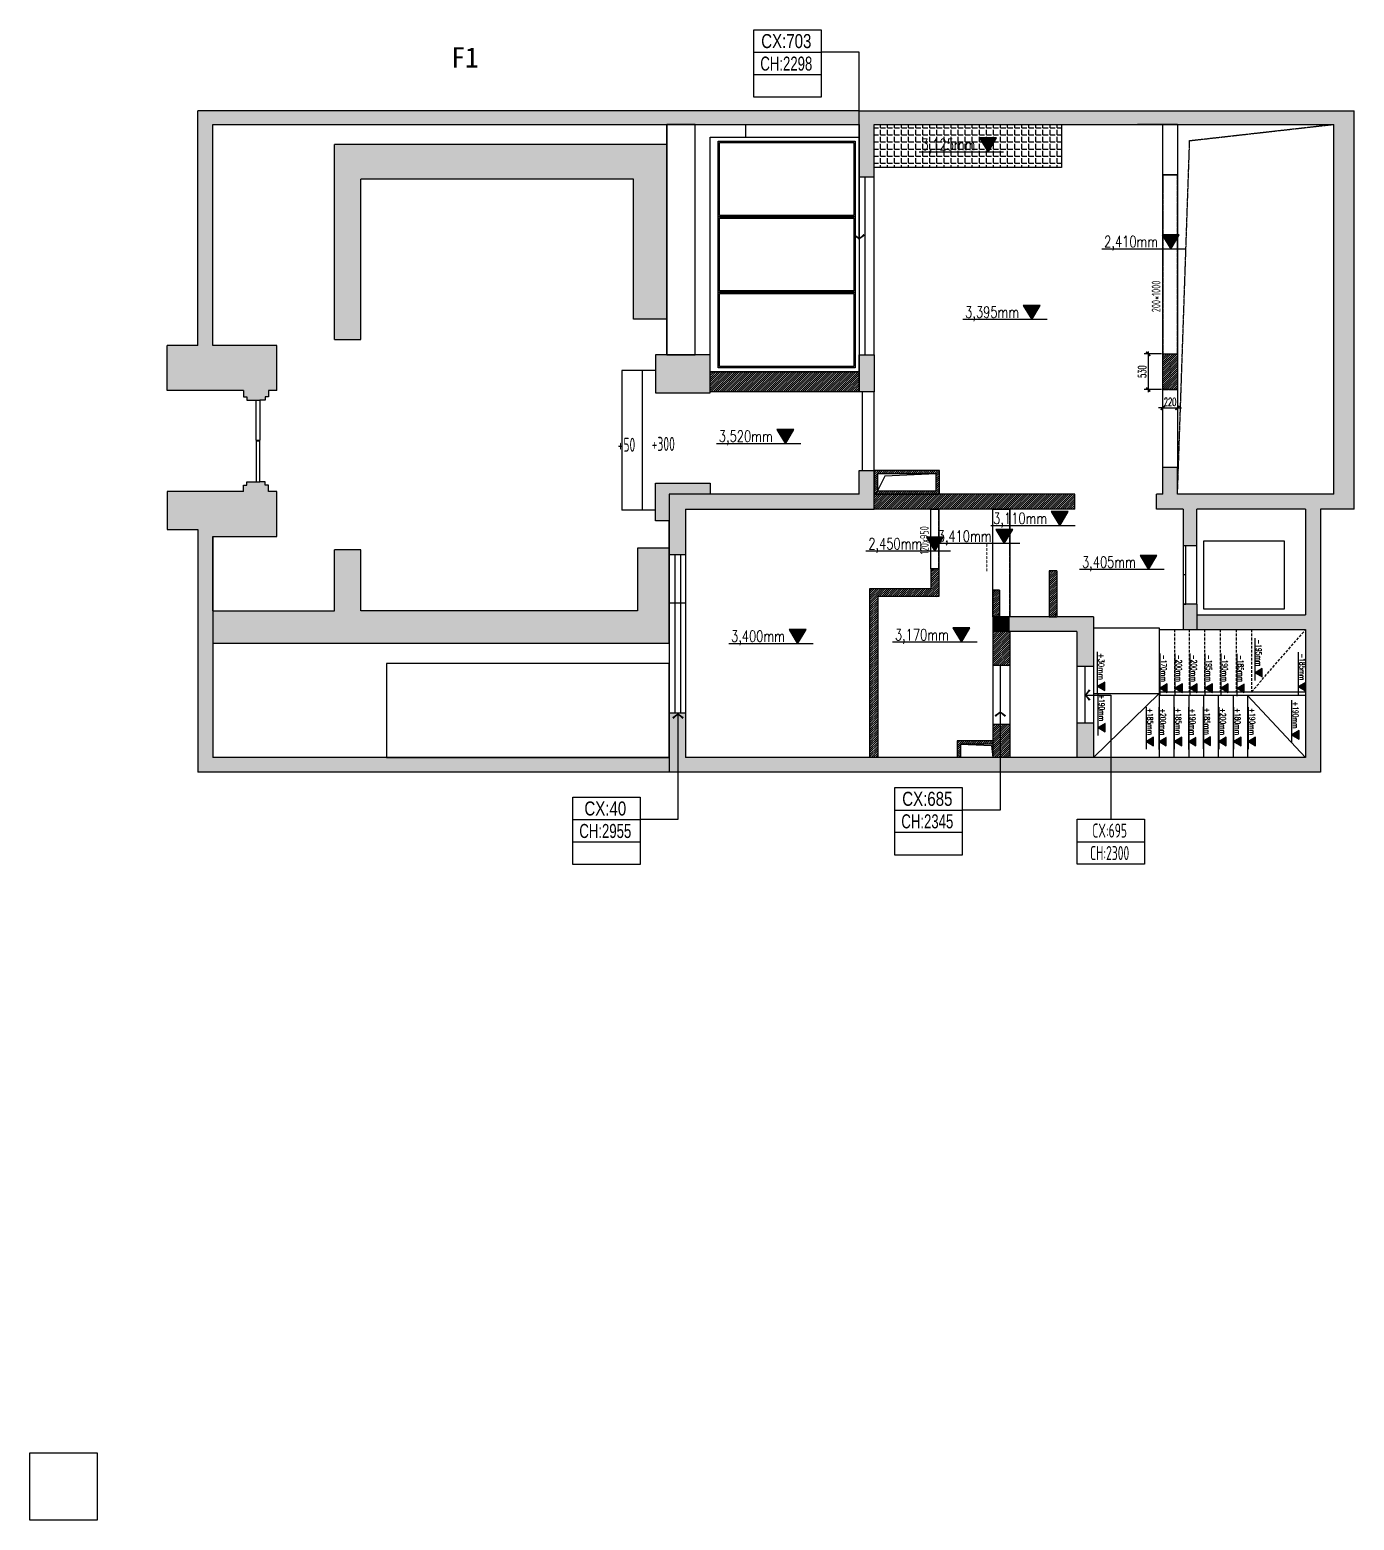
# Model space of a CAD drawing. Header units: millimetres. Extents: x -108767 to 78913, y -380878 to 1470.
# Drawn here: x -61429 to -41804, y -164912 to -142823 of the extents above; entities that cross this region are included whole.
import ezdxf
from ezdxf.enums import TextEntityAlignment as Align

# ---------------------------------------------------------------- set-up
doc = ezdxf.new("R2010")
doc.units = ezdxf.units.MM
doc.header["$LTSCALE"] = 10
doc.linetypes.add('DASH', pattern=[0.35, 0.25, -0.1])
doc.linetypes.add('DASHED', pattern=[0.75, 0.5, -0.25])
for name, color, linetype in [('000墙体', 4, 'Continuous'), ('001增减墙体', 147, 'Continuous'), ('3-New Window', 4, 'Continuous'), ('A-GRIDER', 4, 'DASH'), ('DOOR', 60, 'Continuous'), ('EL-DIM', 50, 'Continuous'), ('FF-TEXT', 50, 'Continuous'), ('NW-01-wall(原有墙体)', 255, 'Continuous'), ('NW-01梁', 4, 'Continuous'), ('wipess', 8, 'Continuous')]:
    doc.layers.add(name, color=color, linetype=linetype)
doc.styles.add('BEN-HB', font='chisel.shx')
doc.styles.add('BEN_DIM', font='archs.shx', dxfattribs={"width": 0.7})
doc.styles.add('HZ', font='', dxfattribs={"width": 0.8})
doc.styles.add('romans', font='romans.shx', dxfattribs={"width": 0.85})
doc.styles.get("Standard").update_dxf_attribs({"font": ''})
doc.styles.add('TSSD_REIN', font='tssdeng.shx', dxfattribs={"width": 0.7, "bigfont": 'hztxt.shx'})
doc.styles.add('尺寸标注', font='txt.shx', dxfattribs={"width": 0.6})
doc.styles.get('HZ').set_extended_font_data('SimSun')
doc.styles.get('Standard').set_extended_font_data('SimSun')
doc.dimstyles.new('BEN_DIM_1', dxfattribs={"dimtxt": 100, "dimasz": 1, "dimexe": 2, "dimexo": 1.5, "dimgap": 0.6, "dimtad": 1, "dimdec": 0, "dimzin": 12, "dimdsep": 46, "dimtxsty": 'BEN_DIM', "dimblk": 'ben-jiantou', "dimcen": 0.125, "dimclrd": 44, "dimclre": 44, "dimclrt": 50, "dimadec": 0, "dimazin": 0, "dimtfac": 1, "dimtdec": 0, "dimtix": 1, "dimtmove": 2, "dimatfit": 3, "dimldrblk": 'BEN-YINXIAN1', "dimfxl": 5, "dimfxlon": 1, "dimtvp": 1, "dimtolj": 1, "dimtzin": 0, "dimarcsym": 0})
doc.dimstyles.new('OY-60', dxfattribs={"dimscale": 0, "dimtxt": 2, "dimasz": 1, "dimexe": 1, "dimexo": 0.3, "dimgap": 0.5, "dimtad": 1, "dimdec": 0, "dimzin": 0, "dimdsep": 46, "dimtxsty": '尺寸标注', "dimblk": 'ARCHTICK', "dimcen": 0, "dimdle": 0.6, "dimclrd": 251, "dimclre": 251, "dimclrt": 2, "dimadec": 0, "dimazin": 0, "dimtfac": 1, "dimtdec": 0, "dimtix": 1, "dimtmove": 2, "dimatfit": 3, "dimldrblk": 'DOT', "dimfxl": 5, "dimfxlon": 1, "dimtolj": 1, "dimtzin": 0, "dimlwe": 30, "dimarcsym": 0})
pattern_1 = [(45, (-70270.71, -180008.131), (-15.715448, 15.715448), [])]
pattern_2 = [(0, (-48127.47, -255344.01), (63.5, 109.98523), [15.875, -111.125]), (90, (-48119.536, -255344.014), (-63.5, 109.985226), [7.9375, -212.03295]), (90, (-48117.55, -255344.014), (-63.5, 109.985226), [6.35, -213.62045]), (90, (-48121.52, -255344.014), (-63.5, 109.985226), [6.35, -213.62045]), (60, (-48115.57, -255344.01), (-63.5, 109.98523), [5.08, -121.92]), (120, (-48123.5, -255344.01), (-127, 5e-08), [5.08, -121.92])]

# ---------------------------------------------------------------- blocks, each defined once
blk = doc.blocks.new('梁高宽')
at = {"color": 150, "linetype": 'ByBlock'}
blk.add_line((0, 0), (12, 0), dxfattribs=at)
for points in [[(0, 4), (12, 4), (12, -4), (0, -4)], [(0, 0), (12, 0), (12, -8), (0, -8)]]:
    blk.add_lwpolyline(points, close=True, dxfattribs=at)
at = {"color": 50, "linetype": 'ByBlock', "style": 'BEN_DIM', "width": 0.7}
for tag, p in [('W=200', (5.8, -0.01)), ('H=800', (5.8, -4.01)), ('H=800', (5.8, -8.18))]:
    blk.add_attdef(tag, text='', height=2.5, dxfattribs=at).set_placement(p, align=Align.BOTTOM_CENTER)
blk = doc.blocks.new('ben-jiantou')
at = {"color": 0, "linetype": 'ByBlock'}
for p, q in [((0, 0), (-1.09, 0)), ((1.09, 0), (0, 0))]:
    blk.add_line(p, q, dxfattribs=at)
at = {"color": 0, "linetype": 'Continuous', "const_width": 0.608}
blk.add_lwpolyline([(0.61, 0.61), (-0.61, -0.61)], dxfattribs=at)
blk = doc.blocks.new('BEN-YINXIAN1')
at = {"color": 50, "linetype": 'ByBlock'}
blk.add_line((0, 0), (-2, 0), dxfattribs=at)
for points in [[(-1.72, 1.34), (-1.19, 1.7), (-0.48, 0), (0, 0)], [(-1.72, -1.34), (-1.19, -1.7), (-0.48, 0), (0, 0)]]:
    blk.add_solid(points, dxfattribs=at)
blk = doc.blocks.new('Elevation')
blk.add_hatch(color=256).paths.add_polyline_path([(4.17, 2.47), (2.7, 0), (1.23, 2.47)])
blk.add_line((0, 0), (14.67, 0))
blk.add_lwpolyline([(4.17, 2.47), (2.7, 0), (1.23, 2.47)], close=True)
at = {"style": 'HZ', "width": 0.47627}
blk.add_attdef('ELEV', text='', height=2.5, dxfattribs=at).set_placement((4.89, 0.32), (14.26, 0.32), align=Align.FIT)
blk = doc.blocks.new('_ArchTick')
at = {"color": 0, "linetype": 'ByBlock', "const_width": 0.4}
blk.add_lwpolyline([(-0.5, -0.5), (0.5, 0.5)], dxfattribs=at)
blk = doc.blocks.new('*D215')
at = {"color": 251, "lineweight": 30, "transparency": 16777216}
for p, q in [((-44660, -147625), (-44916, -147625)), ((-44660, -148155), (-44916, -148155))]:
    blk.add_line(p, q, dxfattribs=at)
at = {"color": 251, "lineweight": -2, "transparency": 16777216}
blk.add_line((-44856, -147589), (-44856, -148191), dxfattribs=at)
at = {"layer": 'Defpoints', "color": 0, "transparency": 16777216}
for p in [(-44642, -147625), (-44856, -148155), (-44642, -148155)]:
    blk.add_point(p, dxfattribs=at)
at = {"color": 251, "lineweight": -2, "transparency": 16777216, "xscale": 60.0000012368779, "yscale": 60.0000012368779, "zscale": 60.0000012368779}
for p, rotation in [((-44856, -147625), 90), ((-44856, -148155), 270)]:
    blk.add_blockref('_ArchTick', p, dxfattribs=dict(at, rotation=rotation))
at = {"color": 2, "transparency": 16777216, "insert": (-44946, -147890), "char_height": 120, "attachment_point": 5, "rotation": 90, "style": '尺寸标注'}
blk.add_mtext('\\A1;530', dxfattribs=at)
blk = doc.blocks.new('_Dot')
at = {"color": 2, "linetype": 'ByBlock', "lineweight": -2}
blk.add_line((-0.5, 0), (-1, 0), dxfattribs=at)
at = {"color": 2, "linetype": 'ByBlock', "const_width": 0.5}
blk.add_lwpolyline([(-0.25, 0, 1), (0.25, 0, 1)], format="xyb", close=True, dxfattribs=at)
blk = doc.blocks.new('*D216')
at = {"color": 251, "lineweight": 30, "transparency": 16777216}
for p, q in [((-44642, -148173), (-44642, -148487)), ((-44422, -148173), (-44422, -148487))]:
    blk.add_line(p, q, dxfattribs=at)
at = {"color": 251, "lineweight": -2, "transparency": 16777216}
for p, q in [((-44642, -148427), (-44702, -148427)), ((-44642, -148427), (-44422, -148427)), ((-44422, -148427), (-44362, -148427))]:
    blk.add_line(p, q, dxfattribs=at)
at = {"layer": 'Defpoints', "color": 0, "transparency": 16777216}
for p in [(-44642, -148155), (-44422, -148155), (-44422, -148427)]:
    blk.add_point(p, dxfattribs=at)
at = {"color": 251, "lineweight": -2, "transparency": 16777216, "xscale": 60.0000012368779, "yscale": 60.0000012368779, "zscale": 60.0000012368779}
blk.add_blockref('_ArchTick', (-44642, -148427), dxfattribs=at)
at = {"color": 251, "lineweight": -2, "transparency": 16777216, "xscale": 60.0000012368779, "yscale": 60.0000012368779, "zscale": 60.0000012368779, "rotation": 180}
blk.add_blockref('_ArchTick', (-44422, -148427), dxfattribs=at)
at = {"color": 2, "transparency": 16777216, "insert": (-44532, -148337), "char_height": 120, "attachment_point": 5, "style": '尺寸标注'}
blk.add_mtext('\\A1;220', dxfattribs=at)

msp = doc.modelspace()

# ---------------------------------------------------------------- hatches: boundary and pattern name
at = {"layer": '000墙体'}
h = msp.add_hatch(color=252, dxfattribs=at)
h.dxf.hatch_style = 1
h.paths.add_polyline_path([(-51953.9, -149706.8), (-51348.9, -149706.8), (-51348.9, -149541.8), (-52158.9, -149541.8), (-52158.9, -150101.8), (-51953.9, -150101.8)])
at = {"layer": '001增减墙体', "ltscale": 10}
h = msp.add_hatch(dxfattribs=at)
h.set_pattern_fill('ANSI31', color=251, scale=7)
h.set_pattern_definition(pattern_1)
h.paths.add_polyline_path([(-44421.9, -147624.8), (-44641.9, -147624.8), (-44641.9, -148154.8), (-44421.9, -148154.8)])
h = msp.add_hatch(dxfattribs=at)
h.set_pattern_fill('ANSI31', color=251, scale=7)
h.set_pattern_definition(pattern_1)
h.paths.add_polyline_path([(-49138.9, -147891.8), (-51348.9, -147891.8), (-51348.9, -148186.8), (-49138.9, -148186.8)])
h = msp.add_hatch(dxfattribs=at)
h.set_pattern_fill('ANSI31', color=251, scale=7)
h.set_pattern_definition(pattern_1)
h.paths.add_polyline_path([(-47949.9, -149351.8), (-48918.9, -149351.8), (-48918.9, -149706.8), (-47949.9, -149706.8)])
h.paths.add_polyline_path([(-47999.9, -149656.8), (-48868.9, -149656.8), (-48868.9, -149401.8), (-47999.9, -149401.8)], flags=16)
h = msp.add_hatch(dxfattribs=at)
h.set_pattern_fill('ANSI31', color=251, scale=7)
h.set_pattern_definition(pattern_1)
h.paths.add_polyline_path([(-45943.9, -149706.8), (-48918.9, -149706.8), (-48918.9, -149928.8), (-45943.9, -149928.8)])
h = msp.add_hatch(dxfattribs=at)
h.set_pattern_fill('ANSI31', color=251, scale=7)
h.set_pattern_definition(pattern_1)
h.paths.add_polyline_path([(-47959.9, -150809.8), (-48076.9, -150809.8), (-48076.9, -151108.8), (-48984.9, -151108.8), (-48984.9, -153606.8), (-48864.9, -153606.8), (-48864.9, -151223.8), (-47959.9, -151223.8)])
h = msp.add_hatch(dxfattribs=at)
h.set_pattern_fill('ANSI31', color=251, scale=7)
h.set_pattern_definition(pattern_1)
h.paths.add_polyline_path([(-46210.9, -150840.8), (-46325.9, -150840.8), (-46325.9, -151520.8), (-46210.9, -151520.8)])
h = msp.add_hatch(dxfattribs=at)
h.set_pattern_fill('ANSI31', color=251, scale=7)
h.set_pattern_definition(pattern_1)
h.paths.add_polyline_path([(-47057.9, -151125.8), (-47157.9, -151125.8), (-47157.9, -151520.8), (-47057.9, -151520.8)])
h = msp.add_hatch(dxfattribs=at)
h.set_pattern_fill('ANSI31', color=251, scale=7)
h.set_pattern_definition(pattern_1)
h.paths.add_polyline_path([(-46907.9, -151740.8), (-47157.9, -151740.8), (-47157.9, -152246.8), (-46907.9, -152246.8)])
h = msp.add_hatch(dxfattribs=at)
h.set_pattern_fill('ANSI31', color=251, scale=7)
h.set_pattern_definition(pattern_1)
h.paths.add_polyline_path([(-46907.9, -153119.8), (-47157.9, -153119.8), (-47157.9, -153606.8), (-46907.9, -153606.8)])
h = msp.add_hatch(dxfattribs=at)
h.set_pattern_fill('ANSI31', color=251, scale=7)
h.set_pattern_definition(pattern_1)
h.paths.add_polyline_path([(-47157.9, -153359.8), (-47687.9, -153359.8), (-47687.9, -153606.8), (-47637.9, -153606.8), (-47637.9, -153409.8), (-47157.9, -153409.8)])
at = {"layer": '3-New Window'}
h = msp.add_hatch(dxfattribs=at)
h.set_pattern_fill('SWAMP', color=251, scale=5)
h.set_pattern_definition(pattern_2)
h.paths.add_polyline_path([(-51988.9, -144523.8), (-56913.9, -144523.8), (-56913.9, -147411.8), (-56523.9, -147411.8), (-56523.9, -145038.8), (-52483.9, -145038.8), (-52483.9, -147111.8), (-51988.9, -147111.8)])
h = msp.add_hatch(dxfattribs=at)
h.set_pattern_fill('SWAMP', color=251, scale=5)
h.set_pattern_definition(pattern_2)
h.paths.add_polyline_path([(-51953.9, -150506.8), (-52423.9, -150506.8), (-52423.9, -151431.8), (-56523.9, -151431.8), (-56523.9, -150531.8), (-56913.9, -150531.8), (-56913.9, -151431.8), (-58716.9, -151431.8), (-58716.9, -151916.8), (-51953.9, -151916.8)])
at = {"layer": 'NW-01-wall(原有墙体)'}
h = msp.add_hatch(color=250, dxfattribs=at)
h.dxf.hatch_style = 1
h.paths.add_polyline_path([(-49138.9, -144023.8), (-58936.9, -144023.8), (-58936.9, -147501.8), (-59391.9, -147501.8), (-59391.9, -148166.8), (-58261.9, -148166.8), (-58261.9, -148261.8), (-58211.9, -148261.8), (-58211.9, -148311.8), (-58076.9, -148311.8), (-58021.9, -148311.8), (-57941.9, -148311.8), (-57941.9, -148261.8), (-57891.9, -148261.8), (-57891.9, -148166.8), (-57766.9, -148166.8), (-57766.9, -147501.8), (-58716.9, -147501.8), (-58716.9, -144223.8), (-49138.9, -144223.8)])
h = msp.add_hatch(color=250, dxfattribs=at)
h.dxf.hatch_style = 1
h.paths.add_polyline_path([(-51348.9, -147641.8), (-51988.9, -147641.8), (-52158.9, -147641.8), (-52158.9, -148201.8), (-51348.9, -148201.8)])
h = msp.add_hatch(color=250, dxfattribs=at)
h.dxf.hatch_style = 1
h.paths.add_polyline_path([(-48918.9, -147641.8), (-49138.9, -147641.8), (-49138.9, -148186.8), (-48918.9, -148186.8)])
h = msp.add_hatch(color=250, dxfattribs=at)
h.dxf.hatch_style = 1
h.paths.add_polyline_path([(-57766.9, -149666.8), (-57891.9, -149666.8), (-57891.9, -149571.8), (-57941.9, -149571.8), (-57941.9, -149521.8), (-58021.9, -149521.8), (-58076.9, -149521.8), (-58211.9, -149521.8), (-58211.9, -149571.8), (-58261.9, -149571.8), (-58261.9, -149666.8), (-59391.9, -149666.8), (-59391.9, -150226.8), (-58936.9, -150226.8), (-58936.9, -153826.8), (-51953.9, -153826.8), (-51953.9, -153606.8), (-56143.9, -153606.8), (-58716.9, -153606.8), (-58716.9, -150331.8), (-57766.9, -150331.8)])
h = msp.add_hatch(color=250, dxfattribs=at)
h.dxf.hatch_style = 1
h.paths.add_polyline_path([(-51713.9, -149928.8), (-48918.9, -149928.8), (-48918.9, -149351.8), (-49138.9, -149351.8), (-49138.9, -149706.8), (-51953.9, -149706.8), (-51953.9, -150111.8), (-51953.9, -150605.8), (-51713.9, -150605.8)])
h = msp.add_hatch(color=250, dxfattribs=at)
h.dxf.hatch_style = 1
h.paths.add_polyline_path([(-46907.9, -151740.8), (-46907.9, -151520.8), (-47057.9, -151520.8), (-47157.9, -151520.8), (-47157.9, -151740.8)])
h = msp.add_hatch(color=250, dxfattribs=at)
h.dxf.hatch_style = 1
h.paths.add_polyline_path([(-45665.9, -151520.8), (-46210.9, -151520.8), (-46325.9, -151520.8), (-46907.9, -151520.8), (-46907.9, -151740.8), (-45915.9, -151740.8), (-45915.9, -152258.8), (-45665.9, -152258.8)])
h = msp.add_hatch(color=250, dxfattribs=at)
h.dxf.hatch_style = 1
h.paths.add_polyline_path([(-44136.9, -151334.8), (-44336.9, -151334.8), (-44336.9, -151711.8), (-44136.9, -151711.8), (-44136.9, -151491.8)])
h = msp.add_hatch(color=250, dxfattribs=at)
h.dxf.hatch_style = 1
h.paths.add_polyline_path([(-45665.9, -153099.8), (-45915.9, -153099.8), (-45915.9, -153606.8), (-45665.9, -153606.8)])
at = {"layer": 'NW-01梁'}
h = msp.add_hatch(dxfattribs=at)
h.set_pattern_fill('ANGLE', color=250, scale=15)
h.set_pattern_definition([(0, (0, 0), (0, 104.775), [76.2, -28.575]), (90, (0, 0), (-104.775, 6e-15), [76.2, -28.575])])
h.paths.add_polyline_path([(-48918.9, -144223.8), (-46141.9, -144223.8), (-46141.9, -144863.8), (-48918.9, -144863.8)])
at = {"layer": 'wipess'}
h = msp.add_hatch(color=252, dxfattribs=at)
h.dxf.hatch_style = 1
h.paths.add_polyline_path([(-42303.9, -149928.8), (-41803.9, -149928.8), (-41803.9, -144023.8), (-49138.9, -144023.8), (-49138.9, -144223.8), (-49138.9, -145006.8), (-48918.9, -145006.8), (-48918.9, -144223.8), (-46141.9, -144223.8), (-42103.9, -144223.8), (-42103.9, -149706.8), (-44421.9, -149706.8), (-44421.9, -149308.8), (-44641.9, -149308.8), (-44641.9, -149706.8), (-44731.9, -149706.8), (-44731.9, -149928.8), (-44336.9, -149928.8), (-44336.9, -150468.8), (-44296.9, -150468.8), (-44136.9, -150468.8), (-44136.9, -149928.8), (-42523.9, -149928.8), (-42523.9, -151491.8), (-44136.9, -151491.8), (-44136.9, -151711.8), (-42523.9, -151711.8), (-42523.9, -153606.8), (-51713.9, -153606.8), (-51713.9, -152950.8), (-51953.9, -152950.8), (-51953.9, -153606.8), (-51953.9, -153826.8), (-42303.9, -153826.8)])

# ---------------------------------------------------------------- linework, layer by layer
at = {"color": 4}
msp.add_lwpolyline([(-51348.9, -147641.8), (-51988.9, -147641.8), (-51988.9, -144223.8), (-49138.9, -144223.8), (-49138.9, -147641.8), (-49138.9, -147891.8), (-51348.9, -147891.8), (-51348.9, -147641.8)], dxfattribs=at)
at = {"color": 150, "linetype": 'ByBlock'}
msp.add_lwpolyline([(-45910.8, -154523.3), (-44910.8, -154523.3), (-44910.8, -155190), (-45910.8, -155190)], close=True, dxfattribs=at)
at = {"layer": '001增减墙体'}
for p, q in [((-56913.9, -147411.8), (-56913.9, -144523.8)), ((-51988.9, -144523.8), (-56913.9, -144523.8)), ((-56523.9, -147411.8), (-56523.9, -145038.8)), ((-52483.9, -145038.8), (-56523.9, -145038.8)), ((-52483.9, -147111.8), (-52483.9, -145038.8)), ((-51988.9, -147111.8), (-52483.9, -147111.8)), ((-51988.9, -147641.8), (-51988.9, -147111.8)), ((-56913.9, -147411.8), (-56523.9, -147411.8)), ((-49088.9, -149351.8), (-49088.9, -148186.8)), ((-48918.9, -149351.8), (-48918.9, -148186.8)), ((-45943.9, -149706.8), (-48918.9, -149706.8)), ((-45943.9, -149928.8), (-45943.9, -149706.8)), ((-45943.9, -149928.8), (-48918.9, -149928.8)), ((-56913.9, -151431.8), (-56913.9, -150531.8)), ((-56523.9, -150531.8), (-56913.9, -150531.8)), ((-56523.9, -151431.8), (-56523.9, -150531.8)), ((-52423.9, -150506.8), (-52423.9, -151431.8)), ((-51953.9, -150506.8), (-52423.9, -150506.8)), ((-47959.9, -150809.8), (-48076.9, -150809.8)), ((-48076.9, -150809.8), (-48076.9, -151108.8)), ((-47959.9, -150809.8), (-48076.9, -150809.8)), ((-48076.9, -150809.8), (-48076.9, -151108.8)), ((-47959.9, -150809.8), (-47959.9, -151223.8)), ((-47959.9, -150809.8), (-47959.9, -151223.8)), ((-46210.9, -150840.8), (-46325.9, -150840.8)), ((-46325.9, -150840.8), (-46325.9, -151520.8)), ((-46210.9, -150840.8), (-46210.9, -151520.8)), ((-48076.9, -151108.8), (-48984.9, -151108.8)), ((-48984.9, -151108.8), (-48984.9, -153606.8)), ((-47959.9, -151223.8), (-48864.9, -151223.8)), ((-48864.9, -151223.8), (-48864.9, -153606.8)), ((-47057.9, -151125.8), (-47157.9, -151125.8)), ((-47157.9, -151125.8), (-47157.9, -151520.8)), ((-47057.9, -151125.8), (-47057.9, -151520.8)), ((-58716.9, -151431.8), (-56913.9, -151431.8)), ((-52423.9, -151431.8), (-56523.9, -151431.8)), ((-47157.9, -151520.8), (-47157.9, -153606.8)), ((-46907.9, -151740.8), (-46907.9, -153606.8)), ((-51953.9, -151916.8), (-58716.9, -151916.8)), ((-46907.9, -152246.8), (-47157.9, -152246.8)), ((-47047.9, -152245.8), (-47047.9, -153119.8)), ((-46907.9, -153119.8), (-47157.9, -153119.8)), ((-47157.9, -153359.8), (-47687.9, -153359.8)), ((-47687.9, -153359.8), (-47687.9, -153606.8)), ((-47157.9, -153409.8), (-47637.9, -153409.8)), ((-47637.9, -153409.8), (-47637.9, -153606.8))]:
    msp.add_line(p, q, dxfattribs=at)
for points in [[(-51988.9, -144223.8), (-51988.9, -147641.8), (-51568.9, -147641.8), (-51568.9, -144223.8)], [(-44641.9, -147624.8), (-44421.9, -147624.8), (-44421.9, -148154.8), (-44641.9, -148154.8)], [(-51348.9, -147891.8), (-49138.9, -147891.8), (-49138.9, -148186.8), (-51348.9, -148186.8)], [(-47949.9, -149351.8), (-48918.9, -149351.8), (-48918.9, -149706.8), (-47949.9, -149706.8)], [(-47999.9, -149401.8), (-48868.9, -149401.8), (-48868.9, -149656.8), (-47999.9, -149656.8)]]:
    msp.add_lwpolyline(points, close=True, dxfattribs=at)
at = {"layer": '3-New Window', "color": 30}
msp.add_lwpolyline([(-60428.9, -164911.9), (-61428.9, -164911.9), (-61428.9, -163911.9), (-60428.9, -163911.9)], close=True, dxfattribs=at)
at = {"layer": 'DOOR'}
for points in [[(-42836.9, -151403.3), (-42836.9, -150400.3), (-44036.9, -150400.3), (-44036.9, -151403.3)], [(-44336.9, -150896.8), (-44296.9, -150896.8), (-44296.9, -150468.8), (-44336.9, -150468.8)], [(-44336.9, -151334.8), (-44296.9, -151334.8), (-44296.9, -150901.8), (-44336.9, -150901.8)]]:
    msp.add_lwpolyline(points, close=True, dxfattribs=at)
at = {"layer": 'FF-TEXT', "color": 252, "linetype": 'DASHED', "ltscale": 0.2}
for p, q in [((-48076.9, -150809.8), (-48076.9, -149928.8)), ((-47959.9, -150809.8), (-47959.9, -149928.8)), ((-47157.9, -151125.8), (-47157.9, -149928.8)), ((-46907.9, -151520.8), (-46907.9, -149928.8))]:
    msp.add_line(p, q, dxfattribs=at)
at = {"layer": 'FF-TEXT', "linetype": 'DASHED', "ltscale": 8}
for p, q in [((-44468.9, -151711.8), (-44468.9, -152634.8)), ((-44248.9, -151711.8), (-44248.9, -152634.8)), ((-44023.9, -151711.8), (-44023.9, -152634.8)), ((-43788.9, -151711.8), (-43788.9, -152634.8)), ((-43553.9, -151711.8), (-43553.9, -152634.8)), ((-43323.9, -151711.8), (-43323.9, -152634.8)), ((-43323.9, -152634.8), (-42523.9, -151711.8))]:
    msp.add_line(p, q, dxfattribs=at)
at = {"layer": 'FF-TEXT', "color": 252, "linetype": 'DASHED', "ltscale": 0.2}
for points in [[(-48918.9, -144223.8), (-46141.9, -144223.8), (-46141.9, -144863.8), (-48918.9, -144863.8)], [(-44641.9, -147624.8), (-44421.9, -147624.8), (-44421.9, -144973.8), (-44641.9, -144973.8)], [(-44641.9, -148154.8), (-44421.9, -148154.8), (-44421.9, -149308.8), (-44641.9, -149308.8)]]:
    msp.add_lwpolyline(points, close=True, dxfattribs=at)
msp.add_lwpolyline([(-44421.9, -149706.8), (-44242, -144465.2), (-42103.9, -144223.8)], dxfattribs=at)
at = {"layer": 'NW-01-wall(原有墙体)'}
for p, q in [((-58936.9, -147501.8), (-58936.9, -144023.8)), ((-49138.9, -144023.8), (-58936.9, -144023.8)), ((-58716.9, -147501.8), (-58716.9, -144223.8)), ((-58716.9, -144223.8), (-49138.9, -144223.8)), ((-50823.9, -144223.8), (-50823.9, -144413.8)), ((-49138.9, -145006.8), (-49138.9, -144023.8)), ((-49138.9, -144023.8), (-41803.9, -144023.8)), ((-48918.9, -145006.8), (-48918.9, -144223.8)), ((-48918.9, -144223.8), (-42103.9, -144223.8)), ((-44421.9, -144223.8), (-45016.9, -144223.8)), ((-42103.9, -149706.8), (-42103.9, -144223.8)), ((-41803.9, -149928.8), (-41803.9, -144023.8)), ((-50823.9, -144413.8), (-49138.9, -144413.8)), ((-48918.9, -145006.8), (-49138.9, -145006.8)), ((-49138.9, -145006.8), (-49138.9, -147641.8)), ((-49048.9, -147641.8), (-49048.9, -145006.8)), ((-48918.9, -147641.8), (-48918.9, -145006.8)), ((-59391.9, -148166.8), (-59391.9, -147501.8)), ((-58936.9, -147501.8), (-59391.9, -147501.8)), ((-57766.9, -147501.8), (-58716.9, -147501.8)), ((-57766.9, -148166.8), (-57766.9, -147501.8)), ((-52158.9, -147641.8), (-52158.9, -147871.8)), ((-52158.9, -147871.8), (-52653.9, -147871.8)), ((-52653.9, -147871.8), (-52653.9, -149941.8)), ((-52353.9, -147871.8), (-52353.9, -149941.8)), ((-51348.9, -148186.8), (-51348.9, -147891.8)), ((-58261.9, -148166.8), (-59391.9, -148166.8)), ((-58261.9, -148166.8), (-58261.9, -148261.8)), ((-57766.9, -148166.8), (-57891.9, -148166.8)), ((-57891.9, -148166.8), (-57891.9, -148261.8)), ((-58261.9, -148261.8), (-58211.9, -148261.8)), ((-58211.9, -148261.8), (-58211.9, -148311.8)), ((-58211.9, -148311.8), (-58076.9, -148311.8)), ((-57941.9, -148311.8), (-58021.9, -148311.8)), ((-57891.9, -148261.8), (-57941.9, -148261.8)), ((-57941.9, -148261.8), (-57941.9, -148311.8)), ((-44641.9, -149706.8), (-44641.9, -149308.8)), ((-44421.9, -149308.8), (-44641.9, -149308.8)), ((-44421.9, -149706.8), (-44421.9, -149308.8)), ((-58211.9, -149571.8), (-58211.9, -149521.8)), ((-58211.9, -149521.8), (-58076.9, -149521.8)), ((-57941.9, -149521.8), (-58021.9, -149521.8)), ((-57941.9, -149571.8), (-57941.9, -149521.8)), ((-52158.9, -150101.8), (-52158.9, -149541.8)), ((-52158.9, -149541.8), (-51348.9, -149541.8)), ((-51348.9, -149541.8), (-51348.9, -149706.8)), ((-49138.9, -149706.8), (-49138.9, -149351.8)), ((-49138.9, -149351.8), (-48918.9, -149351.8)), ((-48918.9, -149928.8), (-48918.9, -149351.8)), ((-58261.9, -149666.8), (-59391.9, -149666.8)), ((-59391.9, -149666.8), (-59391.9, -150226.8)), ((-58261.9, -149666.8), (-58261.9, -149571.8)), ((-58261.9, -149571.8), (-58211.9, -149571.8)), ((-57891.9, -149571.8), (-57941.9, -149571.8)), ((-57891.9, -149666.8), (-57891.9, -149571.8)), ((-57766.9, -149666.8), (-57891.9, -149666.8)), ((-57766.9, -150331.8), (-57766.9, -149666.8)), ((-49138.9, -149706.8), (-51953.9, -149706.8)), ((-51953.9, -149706.8), (-51953.9, -153826.8)), ((-51953.9, -149706.8), (-51953.9, -150111.8)), ((-44731.9, -149928.8), (-44731.9, -149706.8)), ((-44641.9, -149706.8), (-44731.9, -149706.8)), ((-42103.9, -149706.8), (-44421.9, -149706.8)), ((-52158.9, -149941.8), (-52653.9, -149941.8)), ((-52158.9, -150101.8), (-52158.9, -149941.8)), ((-51713.9, -149928.8), (-51713.9, -153606.8)), ((-51713.9, -149928.8), (-48918.9, -149928.8)), ((-44336.9, -149928.8), (-44731.9, -149928.8)), ((-44336.9, -149928.8), (-44336.9, -150468.8)), ((-42523.9, -149928.8), (-44136.9, -149928.8)), ((-44136.9, -151334.8), (-44136.9, -149928.8)), ((-42523.9, -149928.8), (-42523.9, -151491.8)), ((-41803.9, -149928.8), (-42303.9, -149928.8)), ((-42303.9, -149928.8), (-42303.9, -153826.8)), ((-51953.9, -150101.8), (-52158.9, -150101.8)), ((-51953.9, -150506.8), (-51953.9, -150101.8)), ((-59391.9, -150226.8), (-58936.9, -150226.8)), ((-58936.9, -150226.8), (-58936.9, -153826.8)), ((-58716.9, -150331.8), (-58716.9, -153606.8)), ((-58716.9, -151431.8), (-58716.9, -150331.8)), ((-58716.9, -150331.8), (-57766.9, -150331.8)), ((-51953.9, -151916.8), (-51953.9, -150506.8)), ((-51713.9, -150605.8), (-51953.9, -150605.8)), ((-51863.9, -152950.8), (-51863.9, -150605.8)), ((-51788.9, -150605.8), (-51788.9, -152950.8)), ((-44136.9, -150468.8), (-44336.9, -150468.8)), ((-51713.9, -151322.8), (-51953.9, -151322.8)), ((-47057.9, -151520.8), (-47157.9, -151520.8)), ((-46325.9, -151520.8), (-47057.9, -151520.8)), ((-46325.9, -151520.8), (-46210.9, -151520.8)), ((-45665.9, -151520.8), (-46210.9, -151520.8)), ((-45665.9, -151520.8), (-45665.9, -153606.8)), ((-44136.9, -151334.8), (-44336.9, -151334.8)), ((-44336.9, -151334.8), (-44336.9, -151711.8)), ((-44136.9, -151334.8), (-44136.9, -151711.8)), ((-44136.9, -151491.8), (-42523.9, -151491.8)), ((-46907.9, -151740.8), (-47157.9, -151740.8)), ((-45915.9, -151740.8), (-46907.9, -151740.8)), ((-45915.9, -151740.8), (-45915.9, -153606.8)), ((-45665.9, -151686.8), (-44693.9, -151686.8)), ((-44693.9, -151686.8), (-44693.9, -153606.8)), ((-44693.9, -151711.8), (-42523.9, -151711.8)), ((-42523.9, -151711.8), (-42523.9, -153606.8)), ((-45665.9, -152258.8), (-45915.9, -152258.8)), ((-45795.9, -152258.8), (-45795.9, -153099.8)), ((-44693.9, -152634.8), (-42523.9, -152634.8)), ((-45665.9, -152660.8), (-44693.9, -152660.8)), ((-44693.9, -152660.8), (-45665.9, -153606.8)), ((-42523.9, -152686.8), (-44693.9, -152686.8)), ((-44478.9, -152686.8), (-44478.9, -153606.8)), ((-44253.9, -152686.8), (-44253.9, -153606.8)), ((-44038.9, -152686.8), (-44038.9, -153606.8)), ((-43818.9, -152686.8), (-43818.9, -153606.8)), ((-43598.9, -152686.8), (-43598.9, -153606.8)), ((-43383.9, -152686.8), (-43383.9, -153606.8)), ((-43383.9, -152686.8), (-42523.9, -153606.8)), ((-51713.9, -152950.8), (-51953.9, -152950.8)), ((-45665.9, -153099.8), (-45915.9, -153099.8)), ((-51953.9, -153606.8), (-58716.9, -153606.8)), ((-42523.9, -153606.8), (-51713.9, -153606.8)), ((-51953.9, -153826.8), (-58936.9, -153826.8)), ((-42303.9, -153826.8), (-51953.9, -153826.8))]:
    msp.add_line(p, q, dxfattribs=at)
at = {"layer": 'NW-01-wall(原有墙体)', "linetype": 'ByBlock'}
msp.add_line((-45910.8, -154856.6), (-44910.8, -154856.6), dxfattribs=at)
at = {"layer": 'NW-01-wall(原有墙体)'}
for points in [[(-44641.9, -144223.8), (-44421.9, -144223.8), (-44421.9, -144973.8), (-44641.9, -144973.8)], [(-51348.9, -147891.8), (-51348.9, -144413.8), (-49138.9, -144413.8), (-49138.9, -147891.8)], [(-51228.9, -147831.8), (-51228.9, -144473.8), (-49198.9, -144473.8), (-49198.9, -147831.8)], [(-51228.9, -145593.2), (-51228.9, -144473.8), (-49198.9, -144473.8), (-49198.9, -145593.2)], [(-51208.9, -145573.2), (-51208.9, -144493.8), (-49218.9, -144493.8), (-49218.9, -145573.2)], [(-51228.9, -146712.5), (-51228.9, -145593.2), (-49198.9, -145593.2), (-49198.9, -146712.5)], [(-51208.9, -146692.5), (-51208.9, -145613.2), (-49218.9, -145613.2), (-49218.9, -146692.5)], [(-51228.9, -147831.8), (-51228.9, -146712.5), (-49198.9, -146712.5), (-49198.9, -147831.8)], [(-51208.9, -147811.8), (-51208.9, -146732.5), (-49218.9, -146732.5), (-49218.9, -147811.8)], [(-51348.9, -148201.8), (-51348.9, -147641.8), (-52158.9, -147641.8), (-52158.9, -148201.8)], [(-49138.9, -147641.8), (-48918.9, -147641.8), (-48918.9, -148186.8), (-49138.9, -148186.8)], [(-58076.9, -148311.8), (-58021.9, -148311.8), (-58021.9, -148911.8), (-58076.9, -148911.8)], [(-58076.9, -149521.8), (-58021.9, -149521.8), (-58021.9, -148921.8), (-58076.9, -148921.8)], [(-51953.9, -153606.8), (-51953.9, -152216.8), (-56143.9, -152216.8), (-56143.9, -153606.8)]]:
    msp.add_lwpolyline(points, close=True, dxfattribs=at)
at = {"layer": 'NW-01梁'}
for points in [[(-48918.9, -144223.8), (-46141.9, -144223.8), (-46141.9, -144863.8), (-48918.9, -144863.8)], [(-44641.9, -144973.8), (-44421.9, -144973.8), (-44421.9, -149308.8), (-44641.9, -149308.8)], [(-48076.9, -149928.8), (-47959.9, -149928.8), (-47959.9, -150809.8), (-48076.9, -150809.8)], [(-47157.9, -149928.8), (-46907.9, -149928.8), (-46907.9, -151520.8), (-47157.9, -151520.8)]]:
    msp.add_lwpolyline(points, close=True, dxfattribs=at)
at = {"layer": 'wipess', "color": 252}
for points in [[(-47999.9, -149401.8), (-48759.6, -149439.4), (-48868.9, -149656.8)], [(-47637.9, -153409.8), (-47180.3, -153428.8), (-47157.9, -153606.8)]]:
    msp.add_lwpolyline(points, dxfattribs=at)

# ---------------------------------------------------------------- block references
at = {"layer": '000墙体'}
ref = msp.add_blockref('Elevation', (-45605.9, -152668, 0), dxfattribs=dict(at, xscale=-42.66666666664079, yscale=42.66666666664079, zscale=42.66666666664079, rotation=270))
ref.add_attrib('ELEV', '+30mm', dxfattribs={"layer": '0', "height": 83.33, "rotation": 270, "style": 'romans', "width": 0.825415}).set_placement((-45592.2, -152059.7), (-45592.2, -152459.3), align=Align.FIT)
ref = msp.add_blockref('Elevation', (-45598.8, -153279.7), dxfattribs=dict(at, xscale=-42.66666666664079, yscale=42.66666666664079, zscale=42.66666666664079, rotation=270))
ref.add_attrib('ELEV', '+190mm', dxfattribs={"layer": '0', "height": 83.33, "rotation": 270, "style": 'romans', "width": 0.709159}).set_placement((-45585, -152671.4, 0), (-45585, -153071, 0), align=Align.FIT)
at = {"layer": 'A-GRIDER', "linetype": 'ByBlock'}
ref = msp.add_blockref('梁高宽', (-50702.3, -143156.1), dxfattribs=dict(at, xscale=83.33333333328282, yscale=83.33333333328282, zscale=83.33333333328282))
ref.add_attrib('W=200', 'CX:703', dxfattribs={"color": 50, "height": 208.33, "style": 'BEN-HB', "width": 0.8}).set_placement((-50218.8, -143157), align=Align.BOTTOM_CENTER)
ref.add_attrib('H=800', 'CH:2298', dxfattribs={"color": 50, "height": 208.33, "style": 'BEN-HB', "width": 0.7}).set_placement((-50218.8, -143490.3), align=Align.BOTTOM_CENTER)
ref = msp.add_blockref('梁高宽', (-48612.8, -154386.4), dxfattribs=dict(at, xscale=83.33333333328282, yscale=83.33333333328282, zscale=83.33333333328282))
ref.add_attrib('W=200', 'CX:685', dxfattribs={"color": 50, "height": 208.33, "style": 'BEN-HB', "width": 0.8}).set_placement((-48129.2, -154387.3), align=Align.BOTTOM_CENTER)
ref.add_attrib('H=800', 'CH:2345', dxfattribs={"color": 50, "height": 208.33, "style": 'BEN-HB', "width": 0.7}).set_placement((-48129.2, -154720.6), align=Align.BOTTOM_CENTER)
ref = msp.add_blockref('梁高宽', (-53384.6, -154529.2), dxfattribs=dict(at, xscale=83.33333333328282, yscale=83.33333333328282, zscale=83.33333333328282))
ref.add_attrib('W=200', 'CX:40', dxfattribs={"color": 50, "height": 208.33, "style": 'BEN-HB', "width": 0.8}).set_placement((-52901.1, -154530.1), align=Align.BOTTOM_CENTER)
ref.add_attrib('H=800', 'CH:2955', dxfattribs={"color": 50, "height": 208.33, "style": 'BEN-HB', "width": 0.7}).set_placement((-52901.1, -154863.5), align=Align.BOTTOM_CENTER)
at = {"layer": 'EL-DIM'}
ref = msp.add_blockref('Elevation', (-43272.7, -152466.4), dxfattribs=dict(at, xscale=-42.66666666664079, yscale=42.66666666664079, zscale=42.66666666664079, rotation=270))
ref.add_attrib('ELEV', '-195mm', dxfattribs={"layer": '0', "height": 83.33, "rotation": 270, "style": 'romans', "width": 0.709159}).set_placement((-43258.9, -151858.1, 0), (-43258.9, -152257.7, 0), align=Align.FIT)
ref = msp.add_blockref('Elevation', (-44680.1, -152694.8, 0), dxfattribs=dict(at, xscale=-42.66666666664079, yscale=42.66666666664079, zscale=42.66666666664079, rotation=270))
ref.add_attrib('ELEV', '-170mm', dxfattribs={"layer": '0', "height": 83.33, "rotation": 270, "style": 'romans', "width": 0.709159}).set_placement((-44666.3, -152086.4, 0), (-44666.3, -152486.1, 0), align=Align.FIT)
ref = msp.add_blockref('Elevation', (-44455.1, -152694.8, 0), dxfattribs=dict(at, xscale=-42.66666666664079, yscale=42.66666666664079, zscale=42.66666666664079, rotation=270))
ref.add_attrib('ELEV', '-200mm', dxfattribs={"layer": '0', "height": 83.33, "rotation": 270, "style": 'romans', "width": 0.709159}).set_placement((-44441.3, -152086.4, 0), (-44441.3, -152486.1, 0), align=Align.FIT)
ref = msp.add_blockref('Elevation', (-44235.1, -152694.8, 0), dxfattribs=dict(at, xscale=-42.66666666664079, yscale=42.66666666664079, zscale=42.66666666664079, rotation=270))
ref.add_attrib('ELEV', '-200mm', dxfattribs={"layer": '0', "height": 83.33, "rotation": 270, "style": 'romans', "width": 0.709159}).set_placement((-44221.3, -152086.4, 0), (-44221.3, -152486.1, 0), align=Align.FIT)
ref = msp.add_blockref('Elevation', (-44010.1, -152694.8, 0), dxfattribs=dict(at, xscale=-42.66666666664079, yscale=42.66666666664079, zscale=42.66666666664079, rotation=270))
ref.add_attrib('ELEV', '-195mm', dxfattribs={"layer": '0', "height": 83.33, "rotation": 270, "style": 'romans', "width": 0.709159}).set_placement((-43996.3, -152086.4, 0), (-43996.3, -152486.1, 0), align=Align.FIT)
ref = msp.add_blockref('Elevation', (-43775.1, -152694.8, 0), dxfattribs=dict(at, xscale=-42.66666666664079, yscale=42.66666666664079, zscale=42.66666666664079, rotation=270))
ref.add_attrib('ELEV', '-190mm', dxfattribs={"layer": '0', "height": 83.33, "rotation": 270, "style": 'romans', "width": 0.709159}).set_placement((-43761.3, -152086.4, 0), (-43761.3, -152486.1, 0), align=Align.FIT)
ref = msp.add_blockref('Elevation', (-43540.1, -152697.6, 0), dxfattribs=dict(at, xscale=-42.66666666664079, yscale=42.66666666664079, zscale=42.66666666664079, rotation=270))
ref.add_attrib('ELEV', '-185mm', dxfattribs={"layer": '0', "height": 83.33, "rotation": 270, "style": 'romans', "width": 0.709159}).set_placement((-43526.3, -152089.3, 0), (-43526.3, -152488.9, 0), align=Align.FIT)
ref = msp.add_blockref('Elevation', (-42629.5, -152672.6), dxfattribs=dict(at, xscale=-42.66666666664079, yscale=42.66666666664079, zscale=42.66666666664079, rotation=270))
ref.add_attrib('ELEV', '-185mm', dxfattribs={"layer": '0', "height": 83.33, "rotation": 270, "style": 'romans', "width": 0.709159}).set_placement((-42615.7, -152064.3, 0), (-42615.7, -152463.9, 0), align=Align.FIT)
ref = msp.add_blockref('Elevation', (-44038.9, -153481.1), dxfattribs=dict(at, xscale=-42.66666666664079, yscale=42.66666666664079, zscale=42.66666666664079, rotation=270))
ref.add_attrib('ELEV', '+185mm', dxfattribs={"layer": '0', "height": 83.33, "rotation": 270, "style": 'romans', "width": 0.709159}).set_placement((-44025.1, -152872.8, 0), (-44025.1, -153272.4, 0), align=Align.FIT)
ref = msp.add_blockref('Elevation', (-42727, -153386.4), dxfattribs=dict(at, xscale=-42.66666666664079, yscale=42.66666666664079, zscale=42.66666666664079, rotation=270))
ref.add_attrib('ELEV', '+190mm', dxfattribs={"layer": '0', "height": 83.33, "rotation": 270, "style": 'romans', "width": 0.709159}).set_placement((-42713.2, -152778.1, 0), (-42713.2, -153177.7, 0), align=Align.FIT)
ref = msp.add_blockref('Elevation', (-44882.9, -153485.7, 0), dxfattribs=dict(at, xscale=-42.66666666664079, yscale=42.66666666664079, zscale=42.66666666664079, rotation=270))
ref.add_attrib('ELEV', '+185mm', dxfattribs={"layer": '0', "height": 83.33, "rotation": 270, "style": 'romans', "width": 0.709159}).set_placement((-44869.1, -152877.4, 0), (-44869.1, -153277, 0), align=Align.FIT)
ref = msp.add_blockref('Elevation', (-44693.9, -153487.5), dxfattribs=dict(at, xscale=-42.66666666664079, yscale=42.66666666664079, zscale=42.66666666664079, rotation=270))
ref.add_attrib('ELEV', '+200mm', dxfattribs={"layer": '0', "height": 83.33, "rotation": 270, "style": 'romans', "width": 0.709159}).set_placement((-44680.1, -152879.2, 0), (-44680.1, -153278.8, 0), align=Align.FIT)
ref = msp.add_blockref('Elevation', (-44465.1, -153485.7, 0), dxfattribs=dict(at, xscale=-42.66666666664079, yscale=42.66666666664079, zscale=42.66666666664079, rotation=270))
ref.add_attrib('ELEV', '+185mm', dxfattribs={"layer": '0', "height": 83.33, "rotation": 270, "style": 'romans', "width": 0.709159}).set_placement((-44451.3, -152877.4, 0), (-44451.3, -153277, 0), align=Align.FIT)
ref = msp.add_blockref('Elevation', (-44253.9, -153487.5), dxfattribs=dict(at, xscale=-42.66666666664079, yscale=42.66666666664079, zscale=42.66666666664079, rotation=270))
ref.add_attrib('ELEV', '+190mm', dxfattribs={"layer": '0', "height": 83.33, "rotation": 270, "style": 'romans', "width": 0.709159}).set_placement((-44240.1, -152879.2, 0), (-44240.1, -153278.8, 0), align=Align.FIT)
ref = msp.add_blockref('Elevation', (-43805.1, -153485.7, 0), dxfattribs=dict(at, xscale=-42.66666666664079, yscale=42.66666666664079, zscale=42.66666666664079, rotation=270))
ref.add_attrib('ELEV', '+200mm', dxfattribs={"layer": '0', "height": 83.33, "rotation": 270, "style": 'romans', "width": 0.709159}).set_placement((-43791.3, -152877.4, 0), (-43791.3, -153277, 0), align=Align.FIT)
ref = msp.add_blockref('Elevation', (-43585.1, -153485.7, 0), dxfattribs=dict(at, xscale=-42.66666666664079, yscale=42.66666666664079, zscale=42.66666666664079, rotation=270))
ref.add_attrib('ELEV', '+180mm', dxfattribs={"layer": '0', "height": 83.33, "rotation": 270, "style": 'romans', "width": 0.709159}).set_placement((-43571.3, -152877.4, 0), (-43571.3, -153277, 0), align=Align.FIT)
ref = msp.add_blockref('Elevation', (-43370.1, -153485.7, 0), dxfattribs=dict(at, xscale=-42.66666666664079, yscale=42.66666666664079, zscale=42.66666666664079, rotation=270))
ref.add_attrib('ELEV', '+190mm', dxfattribs={"layer": '0', "height": 83.33, "rotation": 270, "style": 'romans', "width": 0.709159}).set_placement((-43356.3, -152877.4, 0), (-43356.3, -153277, 0), align=Align.FIT)
at = {"layer": 'FF-TEXT'}
ref = msp.add_blockref('Elevation', (-46999, -144634.3), dxfattribs=dict(at, xscale=-85.33333333328159, yscale=85.33333333328159, zscale=85.33333333328159))
ref.add_attrib('ELEV', '3,125mm', dxfattribs={"layer": '0', "height": 166.67, "style": 'romans', "width": 0.68973}).set_placement((-48215.6, -144606.7, 0), (-47416.4, -144606.7, 0), align=Align.FIT)
ref = msp.add_blockref('Elevation', (-44292.6, -146072.7), dxfattribs=dict(at, xscale=-85.33333333328159, yscale=85.33333333328159, zscale=85.33333333328159))
ref.add_attrib('ELEV', '2,410mm', dxfattribs={"layer": '0', "height": 166.67, "style": 'romans', "width": 0.68973}).set_placement((-45509.2, -146045.1, 0), (-44710, -146045.1, 0), align=Align.FIT)
ref = msp.add_blockref('Elevation', (-46351.8, -147118.2), dxfattribs=dict(at, xscale=-85.33333333328159, yscale=85.33333333328159, zscale=85.33333333328159))
ref.add_attrib('ELEV', '3,395mm', dxfattribs={"layer": '0', "height": 166.67, "style": 'romans', "width": 0.68973}).set_placement((-47568.4, -147090.6, 0), (-46769.2, -147090.6, 0), align=Align.FIT)
ref = msp.add_blockref('Elevation', (-50002, -148957.5), dxfattribs=dict(at, xscale=-85.33333333328159, yscale=85.33333333328159, zscale=85.33333333328159))
ref.add_attrib('ELEV', '3,520mm', dxfattribs={"layer": '0', "height": 166.67, "style": 'romans', "width": 0.68973}).set_placement((-51218.7, -148929.9, 0), (-50419.4, -148929.9, 0), align=Align.FIT)
ref = msp.add_blockref('Elevation', (-45936.3, -150174.6), dxfattribs=dict(at, xscale=-85.33333333328159, yscale=85.33333333328159, zscale=85.33333333328159))
ref.add_attrib('ELEV', '3,110mm', dxfattribs={"layer": '0', "height": 166.67, "style": 'romans', "width": 0.68973}).set_placement((-47153, -150147.1, 0), (-46353.7, -150147.1, 0), align=Align.FIT)
ref = msp.add_blockref('Elevation', (-47787.3, -150551), dxfattribs=dict(at, xscale=-85.33333333328159, yscale=85.33333333328159, zscale=85.33333333328159))
ref.add_attrib('ELEV', '2,450mm', dxfattribs={"layer": '0', "height": 166.67, "style": 'romans', "width": 0.68973}).set_placement((-49003.9, -150523.4, 0), (-48204.7, -150523.4, 0), align=Align.FIT)
ref = msp.add_blockref('Elevation', (-46759, -150438.5), dxfattribs=dict(at, xscale=-85.33333333328159, yscale=85.33333333328159, zscale=85.33333333328159))
ref.add_attrib('ELEV', '3,410mm', dxfattribs={"layer": '0', "height": 166.67, "style": 'romans', "width": 0.68973}).set_placement((-47975.6, -150410.9, 0), (-47176.4, -150410.9, 0), align=Align.FIT)
ref = msp.add_blockref('Elevation', (-44621.4, -150822.7), dxfattribs=dict(at, xscale=-85.33333333328159, yscale=85.33333333328159, zscale=85.33333333328159))
ref.add_attrib('ELEV', '3,405mm', dxfattribs={"layer": '0', "height": 166.67, "style": 'romans', "width": 0.68973}).set_placement((-45838, -150795.1, 0), (-45038.8, -150795.1, 0), align=Align.FIT)
ref = msp.add_blockref('Elevation', (-49821.2, -151920.8), dxfattribs=dict(at, xscale=-85.33333333328159, yscale=85.33333333328159, zscale=85.33333333328159))
ref.add_attrib('ELEV', '3,400mm', dxfattribs={"layer": '0', "height": 166.67, "style": 'romans', "width": 0.68973}).set_placement((-51037.8, -151893.2, 0), (-50238.6, -151893.2, 0), align=Align.FIT)
ref = msp.add_blockref('Elevation', (-47393, -151899.3), dxfattribs=dict(at, xscale=-85.33333333328159, yscale=85.33333333328159, zscale=85.33333333328159))
ref.add_attrib('ELEV', '3,170mm', dxfattribs={"layer": '0', "height": 166.67, "style": 'romans', "width": 0.68973}).set_placement((-48609.6, -151871.7, 0), (-47810.4, -151871.7, 0), align=Align.FIT)

# ---------------------------------------------------------------- texts
at = {"color": 50, "linetype": 'ByBlock', "style": 'BEN_DIM', "width": 0.7}
for tag, p in [('+50', (-52587.4, -149139.7)), ('+300', (-52041.8, -149126.6)), ('CX:695', (-45427.3, -154857.5)), ('CH:2300', (-45427.3, -155190.9))]:
    msp.add_attdef(tag, text='A', height=208.3, dxfattribs=at).set_placement(p, align=Align.BOTTOM_CENTER)
at = {"layer": '3-New Window', "color": 30, "insert": (-55184.1, -143081.8), "char_height": 300, "attachment_point": 1}
msp.add_mtext_dynamic_manual_height_columns('{\\C0;F1}', width=6623.175, gutter_width=12.5, heights=[0], dxfattribs=at)
at = {"layer": 'NW-01梁', "color": 251, "style": 'TSSD_REIN', "width": 0.7}
for s, p in [('200*1000', (-44674.2, -147008.3)), ('120x950', (-48109.2, -150595.8)), ('-------', (-47196.5, -150856.4))]:
    msp.add_text(s, height=130, rotation=90, dxfattribs=at).set_placement(p)

# ---------------------------------------------------------------- dimensions: what is measured, and where the dimension line sits
dim = msp.add_linear_dim(base=(-44855.8, -148154.8), p1=(-44641.9, -147624.8), p2=(-44641.9, -148154.8), angle=90, dimstyle='OY-60', override={"dimscale": 60.000001})
dim.commit()
dim.dimension.update_dxf_attribs({"geometry": '*D215', "text_midpoint": (-44945.8, -147889.8)})
dim = msp.add_linear_dim(base=(-44421.9, -148427), p1=(-44641.9, -148154.8), p2=(-44421.9, -148154.8), dimstyle='OY-60', override={"dimscale": 60.000001})
dim.commit()
dim.dimension.update_dxf_attribs({"geometry": '*D216', "text_midpoint": (-44531.9, -148337)})

# ---------------------------------------------------------------- leaders
at = {"layer": 'A-GRIDER', "linetype": 'ByBlock'}
for points in [[(-49138.9, -145932.8), (-49141.6, -143156.1), (-49702.3, -143156.1)], [(-45795.9, -152682.8), (-45410.8, -152682.8), (-45410.8, -154523.3)], [(-51823.9, -152950.8), (-51823.9, -154529.2), (-52384.6, -154529.2)], [(-47047.9, -152922.1), (-47049.9, -154386.4), (-47612.8, -154386.4)]]:
    msp.add_leader(points, dimstyle='BEN_DIM_1', override={"dimasz": 50}, dxfattribs=at)

doc.saveas('drawing.dxf')
